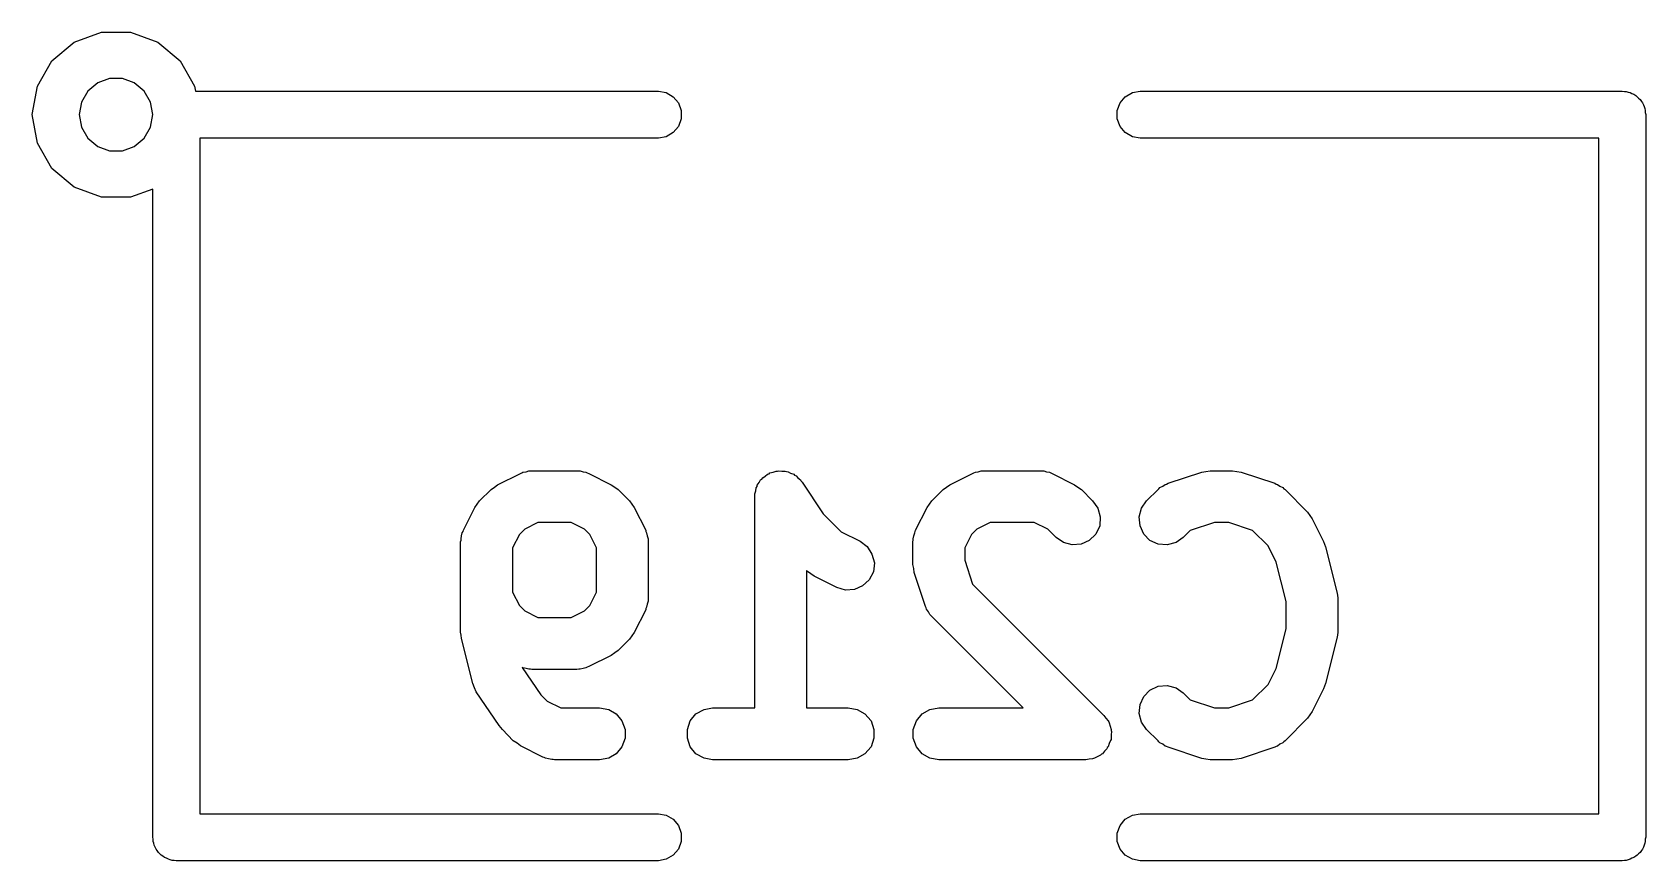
# Model space of a CAD drawing. Extents: x 103 to 139.4, y -103.3 to -91.2.
# Drawn here: x 129.625 to 133.026, y -99.561 to -97.814 of the extents above; entities that cross this region are included whole.
import ezdxf

# ---------------------------------------------------------------- set-up
doc = ezdxf.new("R2010")
doc.units = 0
doc.header["$MEASUREMENT"] = 0
doc.layers.add('BLACK', color=7, linetype='CONTINUOUS')

msp = doc.modelspace()

# ---------------------------------------------------------------- linework, layer by layer
at = {"layer": 'Black'}
for p, q in [((129.666, -97.8745), (129.713, -97.8351)), ((129.713, -97.8351), (129.771, -97.8142)), ((129.771, -97.8142), (129.832, -97.8142)), ((129.832, -97.8142), (129.89, -97.8351)), ((129.89, -97.8351), (129.937, -97.8745)), ((129.636, -97.9276), (129.666, -97.8745)), ((129.937, -97.8745), (129.967, -97.9276)), ((129.788, -97.9117), (129.763, -97.9209)), ((129.815, -97.9117), (129.788, -97.9117)), ((129.84, -97.9209), (129.815, -97.9117)), ((129.625, -97.988), (129.636, -97.9276)), ((129.742, -97.9382), (129.729, -97.9615)), ((129.763, -97.9209), (129.742, -97.9382)), ((129.861, -97.9382), (129.84, -97.9209)), ((129.874, -97.9615), (129.861, -97.9382)), ((129.967, -97.9276), (129.969, -97.9385)), ((129.969, -97.9385), (130.945, -97.9385)), ((130.945, -97.9385), (130.961, -97.9415)), ((130.961, -97.9415), (130.976, -97.9501)), ((131.929, -97.9501), (131.944, -97.9415)), ((131.944, -97.9415), (131.96, -97.9385)), ((131.96, -97.9385), (132.976, -97.9385)), ((132.976, -97.9385), (132.981, -97.9392)), ((132.981, -97.9392), (132.985, -97.9392)), ((132.985, -97.9392), (132.989, -97.9407)), ((132.989, -97.9407), (132.993, -97.9415)), ((132.993, -97.9415), (132.997, -97.9436)), ((132.997, -97.9436), (133.001, -97.9451)), ((133.001, -97.9451), (133.005, -97.9479)), ((133.005, -97.9479), (133.008, -97.9501)), ((129.729, -97.9615), (129.724, -97.988)), ((129.879, -97.988), (129.874, -97.9615)), ((130.976, -97.9501), (130.987, -97.9632)), ((130.987, -97.9632), (130.993, -97.9794)), ((130.993, -97.9794), (130.993, -97.9966)), ((131.912, -97.9794), (131.918, -97.9632)), ((131.912, -97.9966), (131.912, -97.9794)), ((131.918, -97.9632), (131.929, -97.9501)), ((133.008, -97.9501), (133.011, -97.9534)), ((133.011, -97.9534), (133.014, -97.9562)), ((133.014, -97.9562), (133.017, -97.9599)), ((133.017, -97.9599), (133.019, -97.9632)), ((133.019, -97.9632), (133.021, -97.9673)), ((133.021, -97.9673), (133.023, -97.9711)), ((133.023, -97.9711), (133.024, -97.9753)), ((133.024, -97.9753), (133.025, -97.9794)), ((133.025, -97.9794), (133.025, -97.9837)), ((129.636, -98.0484), (129.625, -97.988)), ((129.724, -97.988), (129.729, -98.0145)), ((129.729, -98.0145), (129.742, -98.0378)), ((129.861, -98.0378), (129.874, -98.0145)), ((129.874, -98.0145), (129.879, -97.988)), ((130.987, -98.0128), (130.976, -98.0259)), ((130.993, -97.9966), (130.987, -98.0128)), ((131.918, -98.0128), (131.912, -97.9966)), ((131.929, -98.0259), (131.918, -98.0128)), ((133.025, -97.9837), (133.026, -97.988)), ((133.026, -97.988), (133.026, -99.512)), ((129.666, -98.1015), (129.636, -98.0484)), ((129.742, -98.0378), (129.763, -98.0551)), ((129.84, -98.0551), (129.861, -98.0378)), ((130.945, -98.0375), (129.978, -98.0375)), ((129.978, -98.0375), (129.978, -99.4625)), ((130.961, -98.0345), (130.945, -98.0375)), ((130.976, -98.0259), (130.961, -98.0345)), ((131.944, -98.0345), (131.929, -98.0259)), ((131.96, -98.0375), (131.944, -98.0345)), ((132.927, -98.0375), (131.96, -98.0375)), ((132.927, -99.4625), (132.927, -98.0375)), ((129.763, -98.0551), (129.788, -98.0643)), ((129.788, -98.0643), (129.815, -98.0643)), ((129.815, -98.0643), (129.84, -98.0551)), ((129.713, -98.1409), (129.666, -98.1015)), ((129.771, -98.1618), (129.713, -98.1409)), ((129.879, -98.1448), (129.832, -98.1618)), ((129.879, -99.512), (129.879, -98.1448)), ((129.832, -98.1618), (129.771, -98.1618)), ((130.606, -98.7685), (130.654, -98.7446)), ((130.654, -98.7446), (130.657, -98.7437)), ((130.657, -98.7437), (130.659, -98.7422)), ((130.659, -98.7422), (130.666, -98.7411)), ((130.666, -98.7411), (130.672, -98.7392)), ((130.672, -98.7392), (130.675, -98.7394)), ((130.675, -98.7394), (130.678, -98.7389)), ((130.678, -98.7389), (130.773, -98.7389)), ((130.773, -98.7389), (130.777, -98.7394)), ((130.777, -98.7394), (130.78, -98.7392)), ((130.78, -98.7392), (130.786, -98.7411)), ((130.786, -98.7411), (130.792, -98.7422)), ((130.792, -98.7422), (130.795, -98.7437)), ((130.795, -98.7437), (130.798, -98.7446)), ((130.798, -98.7446), (130.845, -98.7685)), ((131.153, -98.7693), (131.157, -98.764)), ((131.157, -98.764), (131.16, -98.7584)), ((131.16, -98.7584), (131.163, -98.7564)), ((131.163, -98.7564), (131.165, -98.754)), ((131.165, -98.754), (131.17, -98.7504)), ((131.17, -98.7504), (131.175, -98.7462)), ((131.175, -98.7462), (131.178, -98.7452)), ((131.178, -98.7452), (131.18, -98.7435)), ((131.18, -98.7435), (131.187, -98.7419)), ((131.187, -98.7419), (131.193, -98.7397)), ((131.193, -98.7397), (131.196, -98.7397)), ((131.196, -98.7397), (131.199, -98.739)), ((131.199, -98.739), (131.205, -98.7397)), ((131.205, -98.7397), (131.212, -98.7397)), ((131.212, -98.7397), (131.215, -98.7407)), ((131.215, -98.7407), (131.218, -98.7411)), ((131.218, -98.7411), (131.223, -98.744)), ((131.223, -98.744), (131.23, -98.7462)), ((131.23, -98.7462), (131.232, -98.7481)), ((131.232, -98.7481), (131.235, -98.7495)), ((131.235, -98.7495), (131.239, -98.7542)), ((131.239, -98.7542), (131.244, -98.7584)), ((131.244, -98.7584), (131.246, -98.761)), ((131.246, -98.761), (131.248, -98.7632)), ((131.248, -98.7632), (131.292, -98.8302)), ((131.559, -98.7685), (131.607, -98.7446)), ((131.607, -98.7446), (131.61, -98.7437)), ((131.61, -98.7437), (131.613, -98.7422)), ((131.613, -98.7422), (131.619, -98.7411)), ((131.619, -98.7411), (131.625, -98.7392)), ((131.625, -98.7392), (131.628, -98.7394)), ((131.628, -98.7394), (131.631, -98.7389)), ((131.631, -98.7389), (131.75, -98.7389)), ((131.75, -98.7389), (131.753, -98.7394)), ((131.753, -98.7394), (131.757, -98.7392)), ((131.757, -98.7392), (131.763, -98.7411)), ((131.763, -98.7411), (131.769, -98.7422)), ((131.769, -98.7422), (131.772, -98.7437)), ((131.772, -98.7437), (131.775, -98.7446)), ((131.775, -98.7446), (131.822, -98.7685)), ((132.019, -98.7655), (132.09, -98.7417)), ((132.09, -98.7417), (132.099, -98.7404)), ((132.099, -98.7404), (132.108, -98.7389)), ((132.108, -98.7389), (132.155, -98.7389)), ((132.155, -98.7389), (132.164, -98.7404)), ((132.164, -98.7404), (132.173, -98.7417)), ((132.173, -98.7417), (132.244, -98.7655)), ((130.568, -98.8025), (130.592, -98.7787)), ((130.592, -98.7787), (130.599, -98.7737)), ((130.599, -98.7737), (130.606, -98.7685)), ((130.845, -98.7685), (130.853, -98.7737)), ((130.853, -98.7737), (130.86, -98.7787)), ((130.86, -98.7787), (130.884, -98.8025)), ((131.148, -98.7875), (131.15, -98.7812)), ((131.148, -98.7905), (131.148, -98.7875)), ((131.148, -98.7935), (131.148, -98.7905)), ((131.148, -99.2393), (131.148, -98.7935)), ((131.15, -98.7812), (131.151, -98.7748)), ((131.151, -98.7748), (131.153, -98.7722)), ((131.153, -98.7722), (131.153, -98.7693)), ((131.521, -98.8025), (131.545, -98.7787)), ((131.545, -98.7787), (131.552, -98.7737)), ((131.552, -98.7737), (131.559, -98.7685)), ((131.822, -98.7685), (131.829, -98.7737)), ((131.829, -98.7737), (131.837, -98.7787)), ((131.837, -98.7787), (131.86, -98.8025)), ((131.974, -98.8025), (131.998, -98.7787)), ((131.998, -98.7787), (132, -98.7769)), ((132, -98.7769), (132.002, -98.7745)), ((132.002, -98.7745), (132.008, -98.7715)), ((132.008, -98.7715), (132.013, -98.7678)), ((132.013, -98.7678), (132.016, -98.767)), ((132.016, -98.767), (132.019, -98.7655)), ((132.244, -98.7655), (132.247, -98.767)), ((132.247, -98.767), (132.25, -98.7678)), ((132.25, -98.7678), (132.255, -98.7715)), ((132.255, -98.7715), (132.261, -98.7745)), ((132.261, -98.7745), (132.263, -98.7769)), ((132.263, -98.7769), (132.266, -98.7787)), ((132.266, -98.7787), (132.313, -98.8263)), ((130.534, -98.8644), (130.558, -98.8167)), ((130.558, -98.8167), (130.563, -98.8097)), ((130.563, -98.8097), (130.568, -98.8025)), ((130.884, -98.8025), (130.889, -98.8097)), ((130.889, -98.8097), (130.894, -98.8167)), ((130.894, -98.8167), (130.918, -98.8644)), ((131.292, -98.8302), (131.33, -98.8677)), ((131.487, -98.8644), (131.511, -98.8167)), ((131.511, -98.8167), (131.516, -98.8097)), ((131.516, -98.8097), (131.521, -98.8025)), ((131.86, -98.8025), (131.871, -98.8181)), ((131.871, -98.8181), (131.876, -98.8364)), ((131.958, -98.8364), (131.963, -98.8181)), ((131.963, -98.8181), (131.974, -98.8025)), ((132.313, -98.8263), (132.318, -98.8335)), ((130.533, -98.8674), (130.534, -98.8644)), ((130.663, -98.8622), (130.652, -98.8735)), ((130.691, -98.8481), (130.663, -98.8622)), ((130.761, -98.8481), (130.691, -98.8481)), ((130.789, -98.8622), (130.761, -98.8481)), ((130.8, -98.8735), (130.789, -98.8622)), ((130.918, -98.8644), (130.918, -98.8674)), ((131.486, -98.8674), (131.487, -98.8644)), ((131.616, -98.8622), (131.605, -98.8735)), ((131.644, -98.8481), (131.616, -98.8622)), ((131.737, -98.8481), (131.644, -98.8481)), ((131.766, -98.8622), (131.737, -98.8481)), ((131.783, -98.8798), (131.766, -98.8622)), ((131.875, -98.8553), (131.867, -98.8725)), ((131.876, -98.8364), (131.875, -98.8553)), ((131.96, -98.8553), (131.958, -98.8364)), ((131.968, -98.8725), (131.96, -98.8553)), ((132.066, -98.865), (132.051, -98.8798)), ((132.117, -98.8481), (132.066, -98.865)), ((132.147, -98.8481), (132.117, -98.8481)), ((132.197, -98.865), (132.147, -98.8481)), ((132.23, -98.8973), (132.197, -98.865)), ((132.318, -98.8335), (132.323, -98.8405)), ((132.323, -98.8405), (132.347, -98.8882)), ((130.528, -98.8888), (130.529, -98.8857)), ((130.528, -99.0794), (130.528, -98.8888)), ((130.529, -98.8825), (130.53, -98.8764)), ((130.529, -98.8857), (130.529, -98.8825)), ((130.53, -98.8764), (130.531, -98.8701)), ((130.531, -98.8701), (130.533, -98.8674)), ((130.652, -98.8735), (130.637, -98.9017)), ((130.814, -98.9017), (130.8, -98.8735)), ((130.918, -98.8674), (130.92, -98.8701)), ((130.92, -98.8701), (130.921, -98.8764)), ((130.921, -98.8764), (130.923, -98.8825)), ((130.923, -98.8825), (130.923, -98.8857)), ((130.923, -98.8857), (130.923, -98.8888)), ((130.923, -98.8888), (130.923, -99.0079)), ((131.33, -98.8677), (131.37, -98.8876)), ((131.37, -98.8876), (131.385, -98.8989)), ((131.385, -98.8989), (131.395, -98.9147)), ((131.481, -98.8888), (131.482, -98.8857)), ((131.481, -98.9364), (131.481, -98.8888)), ((131.482, -98.8825), (131.483, -98.8764)), ((131.482, -98.8857), (131.482, -98.8825)), ((131.483, -98.8764), (131.485, -98.8701)), ((131.485, -98.8701), (131.486, -98.8674)), ((131.605, -98.8735), (131.591, -98.9017)), ((131.799, -98.8906), (131.783, -98.8798)), ((131.817, -98.8955), (131.799, -98.8906)), ((131.836, -98.8939), (131.817, -98.8955)), ((131.853, -98.8859), (131.836, -98.8939)), ((131.867, -98.8725), (131.853, -98.8859)), ((131.981, -98.8859), (131.968, -98.8725)), ((131.998, -98.8939), (131.981, -98.8859)), ((132.017, -98.8955), (131.998, -98.8939)), ((132.036, -98.8906), (132.017, -98.8955)), ((132.051, -98.8798), (132.036, -98.8906)), ((132.247, -98.9317), (132.23, -98.8973)), ((132.347, -98.8882), (132.349, -98.8939)), ((132.349, -98.8939), (132.351, -98.8994)), ((132.351, -98.8994), (132.375, -98.9947)), ((130.637, -98.9017), (130.637, -98.995)), ((130.814, -98.995), (130.814, -98.9017)), ((131.395, -98.9147), (131.4, -98.9332)), ((131.4, -98.9332), (131.398, -98.952)), ((131.591, -98.9017), (131.591, -98.9276)), ((131.591, -98.9276), (131.607, -98.9784)), ((132.268, -99.0147), (132.247, -98.9317)), ((131.259, -98.9512), (131.257, -98.9491)), ((131.257, -98.9491), (131.257, -99.2393)), ((131.266, -98.9563), (131.259, -98.9512)), ((131.273, -98.9615), (131.266, -98.9563)), ((131.321, -98.9853), (131.273, -98.9615)), ((131.389, -98.969), (131.375, -98.982)), ((131.398, -98.952), (131.389, -98.969)), ((131.483, -98.9451), (131.481, -98.9364)), ((131.484, -98.9537), (131.483, -98.9451)), ((131.508, -99.0252), (131.484, -98.9537)), ((130.637, -98.995), (130.652, -99.0232)), ((130.8, -99.0232), (130.814, -98.995)), ((131.339, -98.9907), (131.321, -98.9853)), ((131.358, -98.9896), (131.339, -98.9907)), ((131.375, -98.982), (131.358, -98.9896)), ((131.607, -98.9784), (131.884, -99.2552)), ((132.375, -98.9947), (132.376, -99.0013)), ((132.376, -99.0013), (132.377, -99.0079)), ((130.652, -99.0232), (130.663, -99.0345)), ((130.663, -99.0345), (130.691, -99.0486)), ((130.761, -99.0486), (130.789, -99.0345)), ((130.789, -99.0345), (130.8, -99.0232)), ((130.918, -99.0324), (130.894, -99.08)), ((130.92, -99.0266), (130.918, -99.0293)), ((130.918, -99.0293), (130.918, -99.0324)), ((130.921, -99.0203), (130.92, -99.0266)), ((130.923, -99.0142), (130.921, -99.0203)), ((130.923, -99.0079), (130.923, -99.011)), ((130.923, -99.011), (130.923, -99.0142)), ((131.509, -99.028), (131.508, -99.0252)), ((131.51, -99.031), (131.509, -99.028)), ((131.514, -99.0362), (131.51, -99.031)), ((131.517, -99.0419), (131.514, -99.0362)), ((132.268, -99.0727), (132.268, -99.0147)), ((132.377, -99.0079), (132.377, -99.0794)), ((130.691, -99.0486), (130.761, -99.0486)), ((131.519, -99.044), (131.517, -99.0419)), ((131.521, -99.0465), (131.519, -99.044)), ((131.714, -99.2393), (131.521, -99.0465)), ((130.529, -99.086), (130.528, -99.0794)), ((130.53, -99.0927), (130.529, -99.086)), ((130.554, -99.188), (130.53, -99.0927)), ((130.884, -99.0942), (130.86, -99.118)), ((130.889, -99.087), (130.884, -99.0942)), ((130.894, -99.08), (130.889, -99.087)), ((132.247, -99.1557), (132.268, -99.0727)), ((132.375, -99.0927), (132.351, -99.188)), ((132.376, -99.086), (132.375, -99.0927)), ((132.377, -99.0794), (132.376, -99.086)), ((130.845, -99.1283), (130.798, -99.1521)), ((130.853, -99.123), (130.845, -99.1283)), ((130.86, -99.118), (130.853, -99.123)), ((130.659, -99.1546), (130.658, -99.154)), ((130.658, -99.154), (130.697, -99.2114)), ((130.666, -99.1557), (130.659, -99.1546)), ((130.672, -99.1575), (130.666, -99.1557)), ((130.675, -99.1573), (130.672, -99.1575)), ((130.678, -99.1579), (130.675, -99.1573)), ((130.773, -99.1579), (130.678, -99.1579)), ((130.777, -99.1573), (130.773, -99.1579)), ((130.78, -99.1575), (130.777, -99.1573)), ((130.786, -99.1557), (130.78, -99.1575)), ((130.792, -99.1546), (130.786, -99.1557)), ((130.795, -99.153), (130.792, -99.1546)), ((130.798, -99.1521), (130.795, -99.153)), ((132.23, -99.19), (132.247, -99.1557)), ((130.557, -99.1966), (130.554, -99.188)), ((130.561, -99.205), (130.557, -99.1966)), ((130.609, -99.2765), (130.561, -99.205)), ((131.968, -99.2149), (131.981, -99.2015)), ((131.981, -99.2015), (131.998, -99.1935)), ((131.998, -99.1935), (132.017, -99.1918)), ((132.017, -99.1918), (132.036, -99.1967)), ((132.036, -99.1967), (132.051, -99.2076)), ((132.197, -99.2223), (132.23, -99.19)), ((132.347, -99.1991), (132.323, -99.2468)), ((132.349, -99.1934), (132.347, -99.1991)), ((132.351, -99.188), (132.349, -99.1934)), ((130.697, -99.2114), (130.71, -99.2252)), ((130.71, -99.2252), (130.739, -99.2393)), ((130.739, -99.2393), (130.821, -99.2393)), ((130.821, -99.2393), (130.84, -99.2425)), ((131.041, -99.2425), (131.059, -99.2393)), ((131.059, -99.2393), (131.148, -99.2393)), ((131.257, -99.2393), (131.345, -99.2393)), ((131.345, -99.2393), (131.364, -99.2425)), ((131.517, -99.2425), (131.536, -99.2393)), ((131.536, -99.2393), (131.714, -99.2393)), ((131.958, -99.251), (131.96, -99.2321)), ((131.96, -99.2321), (131.968, -99.2149)), ((132.051, -99.2076), (132.066, -99.2223)), ((132.066, -99.2223), (132.117, -99.2393)), ((132.117, -99.2393), (132.147, -99.2393)), ((132.147, -99.2393), (132.197, -99.2223)), ((130.84, -99.2425), (130.856, -99.252)), ((130.856, -99.252), (130.868, -99.2666)), ((130.868, -99.2666), (130.875, -99.2844)), ((131.006, -99.2844), (131.012, -99.2666)), ((131.012, -99.2666), (131.024, -99.252)), ((131.024, -99.252), (131.041, -99.2425)), ((131.364, -99.2425), (131.38, -99.252)), ((131.38, -99.252), (131.393, -99.2666)), ((131.393, -99.2666), (131.399, -99.2844)), ((131.482, -99.2844), (131.489, -99.2666)), ((131.489, -99.2666), (131.501, -99.252)), ((131.501, -99.252), (131.517, -99.2425)), ((131.884, -99.2552), (131.888, -99.2611)), ((131.888, -99.2611), (131.893, -99.2666)), ((131.893, -99.2666), (131.894, -99.2688)), ((131.894, -99.2688), (131.895, -99.2708)), ((131.895, -99.2708), (131.897, -99.2777)), ((131.963, -99.2693), (131.958, -99.251)), ((131.974, -99.2848), (131.963, -99.2693)), ((132.313, -99.261), (132.266, -99.3087)), ((132.318, -99.2538), (132.313, -99.261)), ((132.323, -99.2468), (132.318, -99.2538)), ((130.613, -99.2804), (130.609, -99.2765)), ((130.616, -99.2848), (130.613, -99.2804)), ((130.639, -99.3087), (130.616, -99.2848)), ((130.647, -99.3137), (130.639, -99.3087)), ((130.875, -99.3033), (130.868, -99.3212)), ((130.875, -99.2844), (130.875, -99.3033)), ((131.006, -99.3033), (131.006, -99.2844)), ((131.012, -99.3212), (131.006, -99.3033)), ((131.399, -99.3033), (131.393, -99.3212)), ((131.399, -99.2844), (131.399, -99.3033)), ((131.482, -99.3033), (131.482, -99.2844)), ((131.489, -99.3212), (131.482, -99.3033)), ((131.898, -99.308), (131.895, -99.3145)), ((131.897, -99.2777), (131.899, -99.2844)), ((131.899, -99.3056), (131.898, -99.308)), ((131.899, -99.2844), (131.899, -99.2868)), ((131.899, -99.2868), (131.9, -99.2891)), ((131.9, -99.2891), (131.899, -99.2962)), ((131.899, -99.2962), (131.899, -99.3033)), ((131.899, -99.3033), (131.899, -99.3056)), ((131.998, -99.3087), (131.974, -99.2848)), ((132, -99.3105), (131.998, -99.3087)), ((132.266, -99.3087), (132.263, -99.3105)), ((130.654, -99.3189), (130.647, -99.3137)), ((130.701, -99.3427), (130.654, -99.3189)), ((130.704, -99.3436), (130.701, -99.3427)), ((130.856, -99.3357), (130.84, -99.3452)), ((130.868, -99.3212), (130.856, -99.3357)), ((131.024, -99.3357), (131.012, -99.3212)), ((131.041, -99.3452), (131.024, -99.3357)), ((131.38, -99.3357), (131.364, -99.3452)), ((131.393, -99.3212), (131.38, -99.3357)), ((131.501, -99.3357), (131.489, -99.3212)), ((131.517, -99.3452), (131.501, -99.3357)), ((131.871, -99.3416), (131.864, -99.3452)), ((131.877, -99.3386), (131.871, -99.3416)), ((131.879, -99.3369), (131.877, -99.3386)), ((131.881, -99.3357), (131.879, -99.3369)), ((131.885, -99.3302), (131.881, -99.3357)), ((131.89, -99.3252), (131.885, -99.3302)), ((131.891, -99.323), (131.89, -99.3252)), ((131.893, -99.3212), (131.891, -99.323)), ((131.895, -99.3145), (131.893, -99.3212)), ((132.002, -99.3128), (132, -99.3105)), ((132.008, -99.3159), (132.002, -99.3128)), ((132.013, -99.3195), (132.008, -99.3159)), ((132.016, -99.3203), (132.013, -99.3195)), ((132.019, -99.3218), (132.016, -99.3203)), ((132.09, -99.3457), (132.019, -99.3218)), ((132.244, -99.3218), (132.173, -99.3457)), ((132.247, -99.3203), (132.244, -99.3218)), ((132.25, -99.3195), (132.247, -99.3203)), ((132.255, -99.3159), (132.25, -99.3195)), ((132.261, -99.3128), (132.255, -99.3159)), ((132.263, -99.3105), (132.261, -99.3128)), ((130.707, -99.3452), (130.704, -99.3436)), ((130.713, -99.3463), (130.707, -99.3452)), ((130.72, -99.3481), (130.713, -99.3463)), ((130.723, -99.3479), (130.72, -99.3481)), ((130.726, -99.3485), (130.723, -99.3479)), ((130.821, -99.3485), (130.726, -99.3485)), ((130.84, -99.3452), (130.821, -99.3485)), ((131.059, -99.3485), (131.041, -99.3452)), ((131.345, -99.3485), (131.059, -99.3485)), ((131.364, -99.3452), (131.345, -99.3485)), ((131.536, -99.3485), (131.517, -99.3452)), ((131.846, -99.3485), (131.536, -99.3485)), ((131.853, -99.3472), (131.846, -99.3485)), ((131.86, -99.3466), (131.853, -99.3472)), ((131.862, -99.3456), (131.86, -99.3466)), ((131.864, -99.3452), (131.862, -99.3456)), ((132.099, -99.347), (132.09, -99.3457)), ((132.108, -99.3485), (132.099, -99.347)), ((132.155, -99.3485), (132.108, -99.3485)), ((132.164, -99.347), (132.155, -99.3485)), ((132.173, -99.3457), (132.164, -99.347)), ((129.978, -99.4625), (130.945, -99.4625)), ((130.945, -99.4625), (130.961, -99.4655)), ((130.961, -99.4655), (130.976, -99.4741)), ((130.976, -99.4741), (130.987, -99.4872)), ((131.918, -99.4872), (131.929, -99.4741)), ((131.929, -99.4741), (131.944, -99.4655)), ((131.944, -99.4655), (131.96, -99.4625)), ((131.96, -99.4625), (132.927, -99.4625)), ((129.88, -99.5163), (129.879, -99.512)), ((130.987, -99.4872), (130.993, -99.5034)), ((130.993, -99.5034), (130.993, -99.5206)), ((131.912, -99.5034), (131.918, -99.4872)), ((131.912, -99.5206), (131.912, -99.5034)), ((133.026, -99.512), (133.025, -99.5163)), ((129.88, -99.5206), (129.88, -99.5163)), ((129.881, -99.5247), (129.88, -99.5206)), ((129.882, -99.5289), (129.881, -99.5247)), ((129.884, -99.5327), (129.882, -99.5289)), ((129.886, -99.5368), (129.884, -99.5327)), ((129.888, -99.5401), (129.886, -99.5368)), ((129.891, -99.5438), (129.888, -99.5401)), ((129.894, -99.5466), (129.891, -99.5438)), ((129.897, -99.5499), (129.894, -99.5466)), ((130.987, -99.5368), (130.976, -99.5499)), ((130.993, -99.5206), (130.987, -99.5368)), ((131.918, -99.5368), (131.912, -99.5206)), ((131.929, -99.5499), (131.918, -99.5368)), ((133.011, -99.5466), (133.008, -99.5499)), ((133.014, -99.5438), (133.011, -99.5466)), ((133.017, -99.5401), (133.014, -99.5438)), ((133.019, -99.5368), (133.017, -99.5401)), ((133.021, -99.5327), (133.019, -99.5368)), ((133.023, -99.5289), (133.021, -99.5327)), ((133.024, -99.5247), (133.023, -99.5289)), ((133.025, -99.5206), (133.024, -99.5247)), ((133.025, -99.5163), (133.025, -99.5206)), ((129.9, -99.5521), (129.897, -99.5499)), ((129.904, -99.5549), (129.9, -99.5521)), ((129.908, -99.5564), (129.904, -99.5549)), ((129.912, -99.5585), (129.908, -99.5564)), ((129.916, -99.5593), (129.912, -99.5585)), ((129.92, -99.5608), (129.916, -99.5593)), ((129.924, -99.5608), (129.92, -99.5608)), ((129.928, -99.5615), (129.924, -99.5608)), ((130.945, -99.5615), (129.928, -99.5615)), ((130.961, -99.5585), (130.945, -99.5615)), ((130.976, -99.5499), (130.961, -99.5585)), ((131.944, -99.5585), (131.929, -99.5499)), ((131.96, -99.5615), (131.944, -99.5585)), ((132.976, -99.5615), (131.96, -99.5615)), ((132.981, -99.5608), (132.976, -99.5615)), ((132.985, -99.5608), (132.981, -99.5608)), ((132.989, -99.5593), (132.985, -99.5608)), ((132.993, -99.5585), (132.989, -99.5593)), ((132.997, -99.5564), (132.993, -99.5585)), ((133.001, -99.5549), (132.997, -99.5564)), ((133.005, -99.5521), (133.001, -99.5549)), ((133.008, -99.5499), (133.005, -99.5521))]:
    msp.add_line(p, q, dxfattribs=at)

doc.saveas('drawing.dxf')
